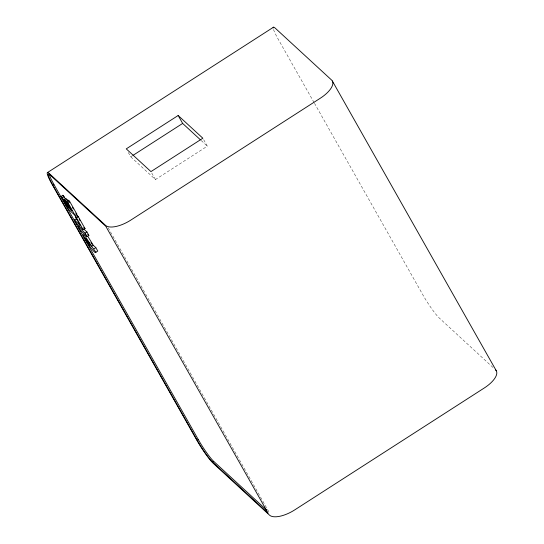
<?xml version="1.0" encoding="UTF-8"?>
<svg xmlns="http://www.w3.org/2000/svg" width="544" height="544" viewBox="0 0 544 544"><rect width="100%" height="100%" fill="white"/><g stroke="black" fill="none" stroke-linecap="round" stroke-linejoin="round"><path stroke-width="0.41" stroke-dasharray="2.72 2.04" d="M128.296 152.483L130.75 156.815L132.172 155.897M130.75 156.815L155.441 179.547L207.339 146.166L203.259 138.951M493.014 367.499L439.396 318.138A21.828 2.652 57.3 0 1 422.62 294.433L314.507 103.34M201.171 140.481L207.339 146.166M314.085 102.598L278.188 39.148A21.828 2.652 57.3 0 1 273.34 28.846M151.762 173.046L155.441 179.547M108.14 227.766L268.811 511.754"/><path stroke-width="0.82" d="M47.505 172.543L273.503 27.2M52.768 185.021A20.04 2.434 57.3 0 1 50.252 175.12L105.788 226.25L268.138 513.196L212.595 462.06A20.04 2.434 57.3 0 1 197.2 440.3L52.768 185.021L53.863 184.321A20.04 2.434 57.3 0 1 49.32 173.57M178.16 115.498L126.256 148.872L150.946 171.605L202.851 138.224L178.16 115.498L182.648 123.434L200.552 139.917M67.912 200.886L65.946 198.397L64.124 199.566L65.287 200.641L70.101 209.154L71.978 210.882L66.62 201.409L68.442 200.233L69.605 201.307L76.901 214.207L75.079 215.376L68.184 209.025L61.064 196.452L62.886 195.282L65.647 199.172M61.064 196.452L62.234 197.526L64.056 196.35M132.879 155.441L182.648 123.434M65.287 200.641L67.109 199.464M66.62 201.409L67.782 202.477L69.605 201.307M74.433 220.034L80.118 225.264L75.296 216.75L77.119 215.574L78.282 216.648L85.034 228.582L83.212 229.758L76.371 223.455L74.433 220.034L76.255 218.865L77.391 219.905M75.296 216.75L76.459 217.818L78.282 216.648M83.484 228.766L86.931 231.941L88.869 235.362L87.047 236.538L80.152 230.187L78.214 226.76L79.431 225.978M78.214 226.76L85.109 233.111L86.931 231.941M88.264 243.535L90.222 245.337L85.558 238.211L88.264 243.535L89.481 242.753M91.392 246.412L93.214 245.242L95.819 247.636L97.757 251.063L95.928 252.232C95.071 255.979 78.336 229.439 84.47 235.525C88.597 240.951 91.725 246.983 95.928 252.232M93.996 248.812L95.819 247.636M197.2 440.3L198.295 439.6L53.863 184.321M212.595 462.06L213.69 461.36L266.73 510.197M75.752 213.146L76.901 214.207M83.79 227.44L85.034 228.582M87.72 234.308L88.869 235.362M87.768 236.225L93.214 245.242M332.323 80.961L496.271 370.743M68.442 200.233L69.68 202.422M72.563 207.522L73.386 208.978M77.119 215.574L77.921 216.995M79.125 219.123L79.927 220.544M90.984 242.291L92.045 244.161M67.782 202.477L75.079 215.376M76.459 217.818L83.212 229.758M85.109 233.111L87.047 236.538M62.886 195.282L64.144 197.499M64.124 199.566L68.938 208.087L67.408 206.679L62.234 197.526M273.19 27.989A21.828 2.652 57.3 0 1 275.448 28.356L331.561 80.022A21.828 9.16 -29.5 0 1 320.348 98.199L130.805 220.102A21.828 9.16 -29.5 0 1 105.563 225.366L49.45 173.699A21.828 2.652 57.3 0 0 52.19 184.491L196.622 439.77A21.828 2.652 57.3 0 0 213.398 463.481L269.511 515.141A21.828 9.16 -29.5 0 0 294.753 509.878L484.296 387.981A21.828 9.16 -29.5 0 0 495.509 369.798M213.69 461.36A20.04 2.434 57.3 0 1 198.295 439.6"/></g></svg>
